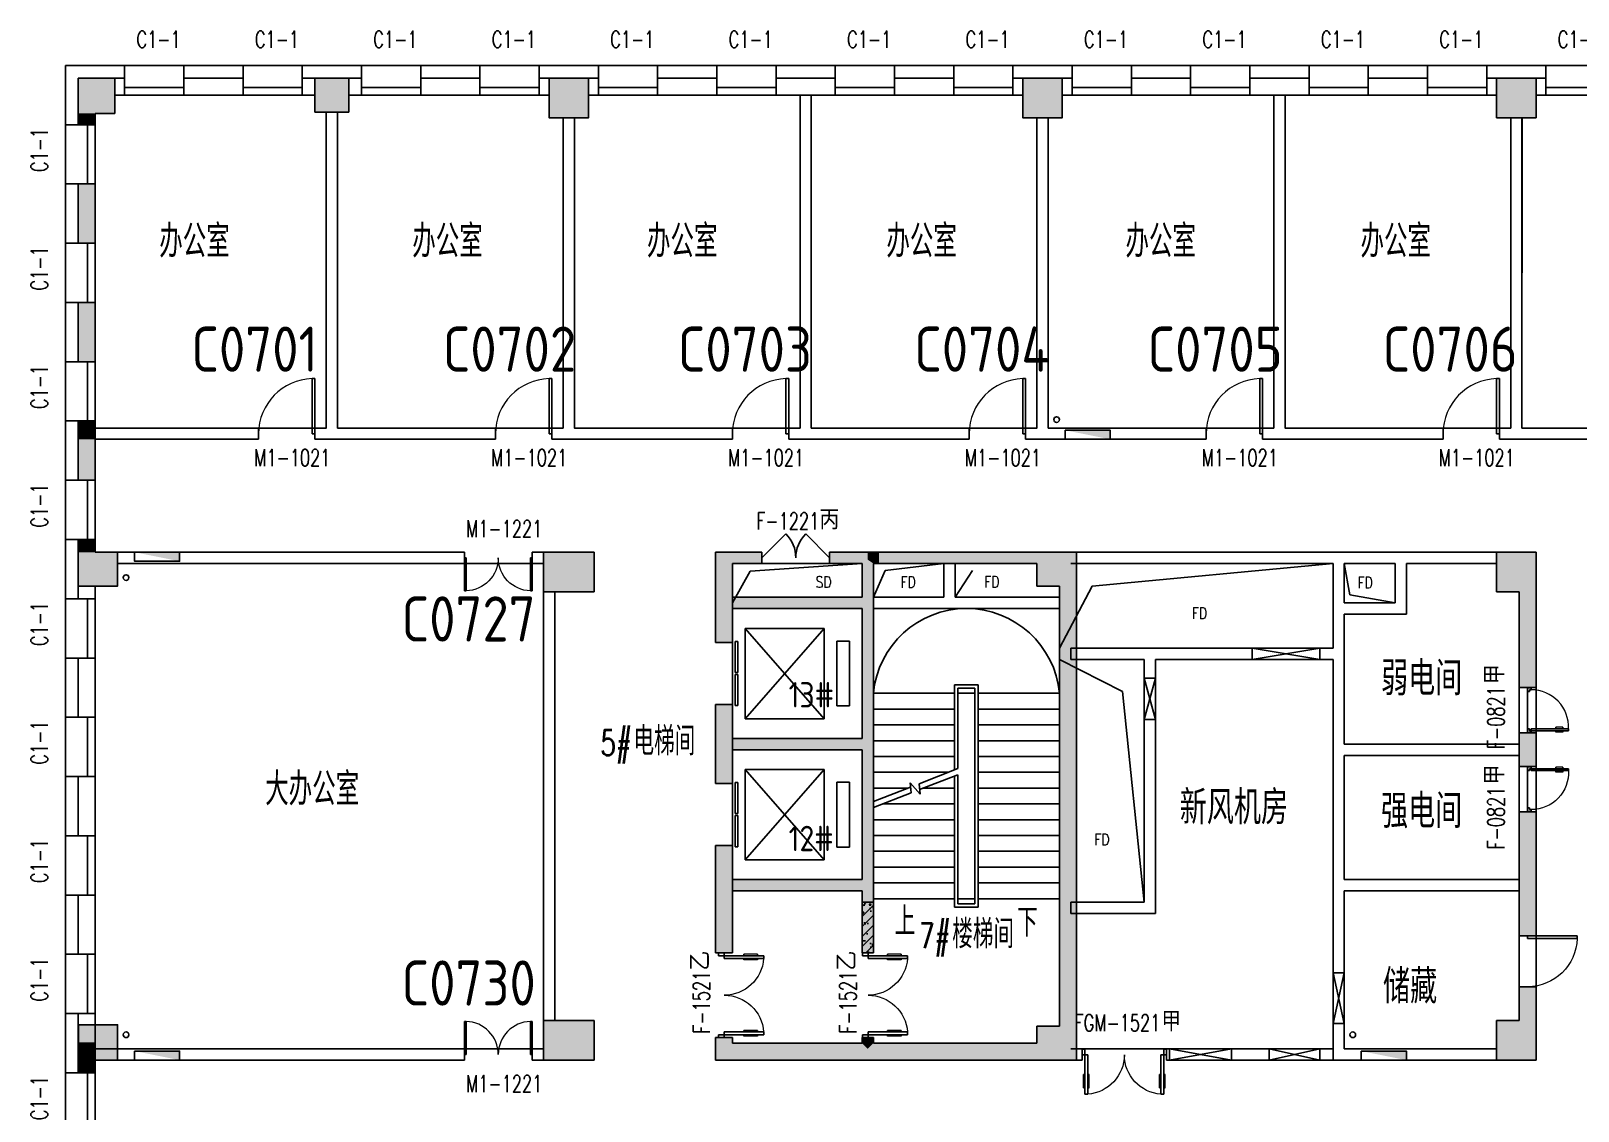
# Model space of a CAD drawing. Extents: x 992195 to 1067992, y 313528 to 416301.
# Drawn here: x 992220 to 1019651, y 323962 to 343101 of the extents above; entities that cross this region are included whole.
import ezdxf
from ezdxf.enums import TextEntityAlignment as Align

# ---------------------------------------------------------------- set-up
doc = ezdxf.new("R2010")
doc.units = 0
doc.header["$LTSCALE"] = 1000
doc.header["$MEASUREMENT"] = 0
for name, color, linetype in [('body', 30, 'Continuous'), ('name', 1, 'Continuous'), ('RM', 4, 'Continuous'), ('消防', 222, 'Continuous')]:
    doc.layers.add(name, color=color, linetype=linetype)
doc.layers.get('0').freeze()
doc.styles.add('-宋体', font='GBENOR.shx', dxfattribs={"bigfont": 'GBCBIG.shx'})
doc.styles.add('_HZTXT', font='txt.shx', dxfattribs={"width": 0.8, "bigfont": 'hztxt.shx'})
doc.styles.add('_TCH_DIM', font='SIMPLEX', dxfattribs={"bigfont": 'GBCBIG'})
doc.styles.add('_TCH_WINDOW', font='txt.shx', dxfattribs={"height": 3.5, "bigfont": 'hztxt.shx'})
doc.styles.get("Standard").update_dxf_attribs({"font": 'gbenor.shx', "bigfont": 'gbcbig.shx'})

# ---------------------------------------------------------------- blocks, each defined once
blk = doc.blocks.new('cde')
at = {"layer": '消防'}
blk.add_hatch(color=256, dxfattribs=at).paths.add_polyline_path([(-873427, -271674), (-874227, -271674), (-873427, -271834)])
blk.add_lwpolyline([(-874227, -271674), (-873427, -271674), (-873427, -271834), (-874227, -271834)], close=True, dxfattribs=at)
blk = doc.blocks.new('dxwq')
at = {"layer": 'name'}
for s, p in [('13#', (-1158128, -383031)), ('12#', (-1158128, -385577))]:
    blk.add_text(s, height=450, dxfattribs=at).set_placement(p)
blk = doc.blocks.new('$WINLIB2D$00000004')
for p, q in [((-0.5, 0.5), (0.5, 0.5)), ((-0.5, 0.241), (0.5, 0.241)), ((-0.5, -0.5), (0.5, -0.5))]:
    blk.add_line(p, q)
blk = doc.blocks.new('$DorLib2D$00000001')
for p, q in [((0.45, 0.975), (0.5, 0.975)), ((0.45, 0), (0.45, 0.975)), ((0.5, 0), (0.5, 0.975)), ((0.5, 0), (0.45, 0))]:
    blk.add_line(p, q)
at = {"lineweight": 13}
blk.add_arc((0.475, 0), 0.975, 91.4693, 180, dxfattribs=at)
blk = doc.blocks.new('$DorLib2D$00000002')
for p, q in [((-0.5, 0), (-0.5, 0.4875)), ((-0.475, 0.4875), (-0.5, 0.4875)), ((-0.475, 0), (-0.475, 0.4875)), ((0.475, 0), (0.475, 0.4875)), ((0.475, 0.4875), (0.5, 0.4875)), ((0.5, 0), (0.5, 0.4875)), ((-0.5, 0), (-0.475, 0)), ((0.5, 0), (0.475, 0))]:
    blk.add_line(p, q)
at = {"lineweight": 13}
for centre, start, end in [((-0.4875, 0), 0, 88.53072), ((0.4875, 0), 91.46928, 180)]:
    blk.add_arc(centre, 0.4875, start, end, dxfattribs=at)
blk = doc.blocks.new('$DorLib2D$00000009')
at = {"lineweight": 13}
for p, q in [((0.378, 0.782), (0.378, 0.624)), ((0.489, 0.782), (0.489, 0.624))]:
    blk.add_line(p, q, dxfattribs=at)
for p, q in [((0.413, 0.782), (0.378, 0.782)), ((0.413, 0.905), (0.413, 0.081)), ((0.454, 0.905), (0.413, 0.905)), ((0.454, 0.081), (0.454, 0.905)), ((0.489, 0.782), (0.454, 0.782)), ((0.413, 0.624), (0.378, 0.624)), ((0.489, 0.624), (0.454, 0.624)), ((-0.494, 0.081), (-0.453, 0.081)), ((-0.494, -0.002), (-0.494, 0.081)), ((-0.453, 0.081), (-0.453, 0.039)), ((-0.453, 0.039), (-0.412, 0.039)), ((-0.412, 0.039), (-0.412, -0.002)), ((0.413, 0.081), (0.454, 0.081)), ((0.454, 0.039), (0.413, 0.039)), ((0.413, 0.039), (0.413, -0.002)), ((0.495, 0.081), (0.454, 0.081)), ((0.454, 0.081), (0.454, 0.039)), ((0.495, -0.002), (0.495, 0.081)), ((-0.494, -0.002), (-0.494, -0.002)), ((-0.412, -0.002), (-0.494, -0.002)), ((0.413, -0.002), (0.495, -0.002)), ((0.495, -0.002), (0.495, -0.002))]:
    blk.add_line(p, q)
blk.add_arc((0.372, 0.082), 0.825, 87.134, 180.0717, dxfattribs=at)
blk = doc.blocks.new('$DorLib2D$00000011')
at = {"lineweight": 13}
for p, q in [((-0.483, 0.396), (-0.483, 0.235)), ((-0.417, 0.396), (-0.417, 0.235)), ((0.417, 0.396), (0.417, 0.235)), ((0.483, 0.396), (0.483, 0.235))]:
    blk.add_line(p, q, dxfattribs=at)
for p, q in [((-0.483, 0.396), (-0.467, 0.396)), ((-0.467, 0.471), (-0.467, -0.062)), ((-0.467, 0.471), (-0.433, 0.471)), ((-0.433, 0.471), (-0.433, 0.004)), ((-0.417, 0.396), (-0.433, 0.396)), ((0.417, 0.396), (0.433, 0.396)), ((0.433, 0.471), (0.433, 0.004)), ((0.467, 0.471), (0.433, 0.471)), ((0.467, 0.471), (0.467, -0.062)), ((0.483, 0.396), (0.467, 0.396)), ((-0.483, 0.235), (-0.467, 0.235)), ((-0.417, 0.235), (-0.433, 0.235)), ((0.417, 0.235), (0.433, 0.235)), ((0.483, 0.235), (0.467, 0.235)), ((-0.5, 0.004), (-0.433, 0.004)), ((-0.5, 0.004), (-0.5, -0.062)), ((0.5, 0.004), (0.433, 0.004)), ((0.5, 0.004), (0.5, -0.062)), ((-0.5, -0.062), (-0.467, -0.062)), ((0.5, -0.062), (0.467, -0.062))]:
    blk.add_line(p, q)
for centre, start, end in [((-0.467, 0.004), 0, 85.904), ((0.467, 0.004), 94.096, 180)]:
    blk.add_arc(centre, 0.467, start, end, dxfattribs=at)
blk = doc.blocks.new('$TCHSYS$LDOR22D')
for p, q in [((-0.517, 0.833), (-0.017, 0.833)), ((-0.517, 0.833), (-0.517, 0.667)), ((-0.017, 0.833), (-0.017, 0.667)), ((0.017, 0.833), (0.017, 0.667)), ((0.017, 0.833), (0.517, 0.833)), ((0.517, 0.833), (0.517, 0.667)), ((-0.517, 0.667), (-0.017, 0.667)), ((-0.5, 0.5), (0.5, 0.5)), ((0.017, 0.667), (0.517, 0.667))]:
    blk.add_line(p, q)
blk = doc.blocks.new('$DorLib2D$00000116')
at = {"color": 0}
for p, q in [((-0.5, 0), (-0.146, 0.354)), ((0.5, 0), (0.146, 0.354))]:
    blk.add_line(p, q, dxfattribs=at)
for centre, start, end in [((-0.5, 0), 0, 45), ((0.5, 0), 135, 180)]:
    blk.add_arc(centre, 0.5, start, end, dxfattribs=at)

msp = doc.modelspace()

# ---------------------------------------------------------------- hatches: boundary and pattern name
at = {"layer": 'body'}
for points in [[(993056, 341639), (993706, 341639), (993706, 342264), (993056, 342264)], [(997256, 341664), (997856, 341664), (997856, 342264), (997256, 342264)], [(1001406, 341564), (1002106, 341564), (1002106, 342264), (1001406, 342264)], [(1009806, 341564), (1010506, 341564), (1010506, 342264), (1009806, 342264)], [(1018206, 341564), (1018906, 341564), (1018906, 342264), (1018206, 342264)], [(993356, 341639), (993056, 341639), (993056, 341440), (993356, 341440)], [(993056, 340390), (993056, 339340), (993356, 339340), (993356, 340390)], [(993056, 338290), (993056, 337240), (993356, 337240), (993356, 338290)], [(993356, 335865), (993356, 336190), (993056, 336190), (993056, 335865)], [(993056, 335865), (993056, 335140), (993356, 335140), (993356, 335865)], [(993056, 333865), (993356, 333865), (993356, 334090), (993056, 334090)], [(993056, 333265), (993756, 333265), (993756, 333865), (993056, 333865)], [(1001306, 333165), (1002206, 333165), (1002206, 333865), (1001306, 333865)], [(1004656, 333665), (1005181, 333665), (1005181, 333865), (1004356, 333865)], [(1004356, 333865), (1004356, 332265), (1004656, 332265), (1004656, 333665)], [(1007056, 333865), (1006381, 333865), (1006381, 333665), (1006956, 333665), (1007056, 333731)], [(1007056, 333731), (1007156, 333665), (1007256, 333665), (1007256, 333865), (1007056, 333865)], [(1008506, 333665), (1008506, 333865), (1007256, 333865), (1007256, 333665)], [(1010056, 333665), (1010056, 333865), (1008506, 333865), (1008506, 333665)], [(1010656, 333865), (1010056, 333865), (1010056, 333265), (1010656, 333265)], [(1010656, 333865), (1010656, 333265), (1010456, 333265), (1010456, 333065), (1010756, 333065), (1010756, 333865)], [(1018206, 333165), (1018906, 333165), (1018906, 333865), (1018206, 333865)], [(1007056, 333731), (1006956, 333665), (1006956, 333065), (1007023, 332998), (1007156, 333065), (1007156, 333665)], [(1007023, 332998), (1006956, 333065), (1004656, 333065), (1004656, 332865), (1006956, 332865)], [(1007023, 332998), (1006956, 332865), (1006956, 330565), (1007023, 330498), (1007156, 330565), (1007156, 333065)], [(1010456, 325465), (1010656, 325465), (1010656, 324865), (1010756, 324865), (1010756, 333065), (1010456, 333065)], [(1018906, 333165), (1018606, 333165), (1018606, 331465), (1018906, 331465)], [(1004656, 329765), (1004656, 331165), (1004356, 331165), (1004356, 329765)], [(1007023, 330498), (1006956, 330565), (1004656, 330565), (1004656, 330365), (1006956, 330365)], [(1007023, 330498), (1006956, 330365), (1006956, 328065), (1007023, 327998), (1007156, 328065), (1007156, 330565)], [(1018906, 330065), (1018906, 330665), (1018606, 330665), (1018606, 330065)], [(1018906, 327065), (1018906, 329265), (1018606, 329265), (1018606, 327065)], [(1004656, 326765), (1004656, 328665), (1004356, 328665), (1004356, 326765)], [(1007023, 327998), (1006956, 328065), (1004656, 328065), (1004656, 327865), (1006956, 327865)], [(1006956, 327865), (1006956, 326765), (1007156, 326765), (1007156, 328065), (1007023, 327998)], [(1018606, 325565), (1018906, 325565), (1018906, 326165), (1018606, 326165)], [(993064, 324865), (993756, 324865), (993756, 325490), (993064, 325490)], [(1001306, 324865), (1002206, 324865), (1002206, 325565), (1001306, 325565)], [(1010656, 325465), (1010056, 325465), (1010056, 324865), (1010656, 324865)], [(1018206, 324865), (1018906, 324865), (1018906, 325565), (1018206, 325565)], [(993056, 325165), (993056, 324865), (993356, 324865), (993356, 325165)], [(1004656, 325165), (1004656, 325265), (1004356, 325265), (1004356, 324865)], [(1004656, 325165), (1004356, 324865), (1007056, 324865), (1007056, 325065), (1006956, 325165)], [(1007156, 325165), (1007156, 325265), (1006956, 325265), (1006956, 325165), (1007056, 325065)], [(1007056, 325065), (1007056, 324865), (1010056, 324865), (1010056, 325165), (1007156, 325165)], [(993056, 324865), (993056, 324640), (993356, 324640), (993356, 324865)]]:
    msp.add_hatch(color=256, dxfattribs=at).paths.add_polyline_path(points)
h = msp.add_hatch(dxfattribs=at)
h.set_pattern_fill('钢筋混凝土', color=256, scale=50, style=0)
h.set_pattern_definition([(45, (829278.39, 671751.71), (-88.388348, 88.388348), []), (50, (829278.4, 671751.7), (358.6301, -31.37607), [37.5, -412.5]), (355, (829278.4, 671751.7), (-69.37567, 376.09607), [30, -330]), (100.4514, (829308.28, 671749.1), (289.2547, 344.71977), [31.8701, -350.57106]), (46.1842, (829278.4, 671851.7), (533.6205, -82.7595), [56.25, -618.75]), (96.6356, (829322.86, 671844.8), (467.33135, 487.05894), [47.80514, -525.8565]), (351.1842, (829278.4, 671851.7), (467.331, 487.0593), [45, -495]), (21, (829328.4, 671826.7), (298.45353, -201.30945), [37.5, -412.5]), (326, (829328.4, 671826.7), (121.65767, 362.57502), [30, -330]), (71.4514, (829353.26, 671809.93), (420.1113, 161.26525), [31.8701, -350.57106]), (37.5, (829278.39, 671751.71), (6.079928, 166.446927), [0, -326, 0, -335, 0, -331.25]), (7.5, (829278.4, 671751.71), (131.53477, 197.20586), [0, -191, 0, -318.5, 0, -126.25]), (327.5, (829166.89, 671751.71), (266.91122, -11.277436), [0, -125, 0, -390, 0, -517.5]), (317.5, (829116.9, 671751.7), (291.59308, 50.05249), [0, -162.5, 0, -259, 0, -367.5])])
h.paths.add_polyline_path([(1007156, 326765), (1007156, 327665), (1006956, 327665), (1006956, 326765)])

# ---------------------------------------------------------------- linework, layer by layer
for p, q in [((992831, 342490), (992831, 341440)), ((993881, 342490), (992831, 342490)), ((993881, 342490), (993881, 342264)), ((995981, 342490), (994931, 342490)), ((994931, 342490), (994931, 342264)), ((995981, 342490), (995981, 342264)), ((997556, 342490), (997031, 342490)), ((997031, 342490), (997031, 342264)), ((998081, 342490), (997556, 342490)), ((998081, 342490), (998081, 342264)), ((1000181, 342490), (999131, 342490)), ((999131, 342490), (999131, 342264)), ((1000181, 342490), (1000181, 342264)), ((1001756, 342490), (1001231, 342490)), ((1001231, 342490), (1001231, 342264)), ((1002281, 342490), (1001756, 342490)), ((1002281, 342490), (1002281, 342264)), ((1004381, 342490), (1003331, 342490)), ((1003331, 342490), (1003331, 342264)), ((1004381, 342490), (1004381, 342264)), ((1006481, 342490), (1005431, 342490)), ((1005431, 342490), (1005431, 342264)), ((1006481, 342490), (1006481, 342264)), ((1008581, 342490), (1007531, 342490)), ((1007531, 342490), (1007531, 342264)), ((1008581, 342490), (1008581, 342264)), ((1010156, 342490), (1009631, 342490)), ((1009631, 342490), (1009631, 342264)), ((1010681, 342490), (1010156, 342490)), ((1010681, 342490), (1010681, 342264)), ((1012781, 342490), (1011731, 342490)), ((1011731, 342490), (1011731, 342264)), ((1012781, 342490), (1012781, 342264)), ((1014881, 342490), (1013831, 342490)), ((1013831, 342490), (1013831, 342264)), ((1014881, 342490), (1014881, 342264)), ((1016981, 342490), (1015931, 342490)), ((1015931, 342490), (1015931, 342264)), ((1016981, 342490), (1016981, 342264)), ((1018556, 342490), (1018031, 342490)), ((1018031, 342490), (1018031, 342264)), ((1019081, 342490), (1018556, 342490)), ((1019081, 342490), (1019081, 342264)), ((993632, 342264), (993056, 342264)), ((993056, 342264), (993056, 341639)), ((993706, 342264), (993632, 342264)), ((993706, 341639), (993706, 342264)), ((993881, 342264), (993706, 342264)), ((993881, 341965), (993881, 342264)), ((995981, 342264), (994931, 342264)), ((994931, 342264), (994931, 341965)), ((995981, 341965), (995981, 342264)), ((997256, 342264), (997031, 342264)), ((997031, 342264), (997031, 341965)), ((997856, 342264), (997256, 342264)), ((997256, 342264), (997256, 341664)), ((998081, 342264), (997856, 342264)), ((997856, 341664), (997856, 342264)), ((998081, 341965), (998081, 342264)), ((1000181, 342264), (999131, 342264)), ((999131, 342264), (999131, 341965)), ((1000181, 341965), (1000181, 342264)), ((1001406, 342264), (1001231, 342264)), ((1001231, 342264), (1001231, 341965)), ((1002106, 342264), (1001406, 342264)), ((1001406, 342264), (1001406, 341564)), ((1002281, 342264), (1002106, 342264)), ((1002106, 341564), (1002106, 342264)), ((1002281, 341965), (1002281, 342264)), ((1004381, 342264), (1003331, 342264)), ((1003331, 342264), (1003331, 341965)), ((1004381, 341965), (1004381, 342264)), ((1006481, 342264), (1005431, 342264)), ((1005431, 342264), (1005431, 341965)), ((1006481, 341965), (1006481, 342264)), ((1008581, 342264), (1007531, 342264)), ((1007531, 342264), (1007531, 341965)), ((1008581, 341965), (1008581, 342264)), ((1009806, 342264), (1009631, 342264)), ((1009631, 342264), (1009631, 341965)), ((1010506, 342264), (1009806, 342264)), ((1009806, 342264), (1009806, 341564)), ((1010681, 342264), (1010506, 342264)), ((1010506, 341564), (1010506, 342264)), ((1010681, 341965), (1010681, 342264)), ((1012781, 342264), (1011731, 342264)), ((1011731, 342264), (1011731, 341965)), ((1012781, 341965), (1012781, 342264)), ((1014881, 342264), (1013831, 342264)), ((1013831, 342264), (1013831, 341965)), ((1014881, 341965), (1014881, 342264)), ((1016981, 342264), (1015931, 342264)), ((1015931, 342264), (1015931, 341965)), ((1016981, 341965), (1016981, 342264)), ((1018206, 342264), (1018031, 342264)), ((1018031, 342264), (1018031, 341965)), ((1018906, 342264), (1018206, 342264)), ((1018206, 342264), (1018206, 341564)), ((1019081, 342264), (1018906, 342264)), ((1018906, 341564), (1018906, 342264)), ((1019081, 341965), (1019081, 342264)), ((993706, 341965), (993881, 341965)), ((994931, 341965), (995981, 341965)), ((997031, 341965), (997256, 341965)), ((997856, 341965), (998081, 341965)), ((999131, 341965), (1000181, 341965)), ((1001231, 341965), (1001406, 341965)), ((1002106, 341965), (1002281, 341965)), ((1003331, 341965), (1004381, 341965)), ((1005431, 341965), (1006481, 341965)), ((1005856, 341965), (1005856, 336065)), ((1006056, 341965), (1005856, 341965)), ((1006056, 341965), (1006056, 336065)), ((1007531, 341965), (1008581, 341965)), ((1009631, 341965), (1009806, 341965)), ((1010506, 341965), (1010681, 341965)), ((1011731, 341965), (1012781, 341965)), ((1013831, 341965), (1014881, 341965)), ((1014256, 341965), (1014256, 336065)), ((1014456, 341965), (1014256, 341965)), ((1014456, 341965), (1014456, 336065)), ((1015931, 341965), (1016981, 341965)), ((1018031, 341965), (1018206, 341965)), ((1018906, 341965), (1019081, 341965)), ((993056, 341639), (993056, 341440)), ((993356, 341440), (993356, 341639)), ((993356, 341639), (993706, 341639)), ((997256, 341664), (997856, 341664)), ((997456, 341664), (997456, 336065)), ((997656, 341664), (997656, 336065)), ((1001406, 341564), (1002106, 341564)), ((1001656, 341564), (1001656, 336065)), ((1001856, 341564), (1001856, 336065)), ((1009806, 341564), (1010506, 341564)), ((1010056, 341564), (1010056, 336065)), ((1010256, 341564), (1010256, 336065)), ((1018206, 341564), (1018906, 341564)), ((1018456, 341564), (1018456, 336065)), ((1018656, 341564), (1018656, 336065)), ((992831, 341440), (993056, 341440)), ((993056, 341440), (993356, 341440)), ((992831, 340390), (992831, 339340)), ((992831, 340390), (993056, 340390)), ((993056, 340390), (993056, 339340)), ((993356, 340390), (993056, 340390)), ((993356, 339340), (993356, 340390)), ((992831, 339340), (993056, 339340)), ((993056, 339340), (993356, 339340)), ((992831, 338290), (992831, 337240)), ((992831, 338290), (993056, 338290)), ((993056, 338290), (993056, 337240)), ((993356, 338290), (993056, 338290)), ((993356, 337240), (993356, 338290)), ((992831, 337240), (993056, 337240)), ((993056, 337240), (993356, 337240)), ((992831, 336190), (992831, 335865)), ((992831, 336190), (993056, 336190)), ((993356, 336190), (993056, 336190)), ((993056, 336190), (993056, 335865)), ((993356, 335865), (993356, 336190)), ((996256, 336065), (993356, 336065)), ((996256, 335865), (996256, 336065)), ((997456, 336065), (997256, 336065)), ((997256, 336065), (997256, 335865)), ((1000456, 336065), (997656, 336065)), ((1000456, 335865), (1000456, 336065)), ((1001656, 336065), (1001456, 336065)), ((1001456, 336065), (1001456, 335865)), ((1004656, 336065), (1001856, 336065)), ((1004656, 335865), (1004656, 336065)), ((1005856, 336065), (1005656, 336065)), ((1005656, 336065), (1005656, 335865)), ((1008856, 336065), (1006056, 336065)), ((1008856, 335865), (1008856, 336065)), ((1010056, 336065), (1009856, 336065)), ((1009856, 336065), (1009856, 335865)), ((1013056, 336065), (1010256, 336065)), ((1013056, 335865), (1013056, 336065)), ((1014256, 336065), (1014056, 336065)), ((1014056, 336065), (1014056, 335865)), ((1017256, 336065), (1014456, 336065)), ((1017256, 335865), (1017256, 336065)), ((1018456, 336065), (1018256, 336065)), ((1018256, 336065), (1018256, 335865)), ((1021456, 336065), (1018656, 336065)), ((992831, 335865), (992831, 335140)), ((993056, 335865), (993056, 335140)), ((993356, 335140), (993356, 335865)), ((993356, 335865), (996256, 335865)), ((997256, 335865), (997456, 335865)), ((997456, 335865), (1000456, 335865)), ((1001456, 335865), (1001656, 335865)), ((1001656, 335865), (1004656, 335865)), ((1005656, 335865), (1005856, 335865)), ((1005856, 335865), (1008856, 335865)), ((1009856, 335865), (1010056, 335865)), ((1010056, 335865), (1013056, 335865)), ((1014056, 335865), (1014256, 335865)), ((1014256, 335865), (1017256, 335865)), ((1018256, 335865), (1018456, 335865)), ((1018456, 335865), (1021456, 335865)), ((992831, 335140), (993056, 335140)), ((993056, 335140), (993356, 335140)), ((992831, 334090), (992831, 333565)), ((992831, 334090), (993056, 334090)), ((993356, 334090), (993056, 334090)), ((993056, 334090), (993056, 333865)), ((993056, 333865), (993056, 333265)), ((993356, 333865), (993356, 334090)), ((993756, 333865), (993356, 333865)), ((999906, 333865), (993756, 333865)), ((993756, 333265), (993756, 333865)), ((999906, 333665), (999906, 333865)), ((1001306, 333865), (1001106, 333865)), ((1001106, 333865), (1001106, 333665)), ((1002206, 333865), (1001306, 333865)), ((1001306, 333865), (1001306, 333165)), ((1002206, 333165), (1002206, 333865)), ((1005181, 333865), (1004356, 333865)), ((1004356, 333865), (1004356, 332265)), ((1005181, 333665), (1005181, 333865)), ((1007056, 333865), (1006381, 333865)), ((1006381, 333865), (1006381, 333665)), ((1007056, 333865), (1007256, 333865)), ((1008506, 333865), (1007256, 333865)), ((1010056, 333865), (1008506, 333865)), ((1010656, 333865), (1010056, 333865)), ((1010656, 333865), (1015506, 333865)), ((1010756, 333865), (1010756, 333065)), ((1015506, 333865), (1016606, 333865)), ((1016606, 333865), (1018206, 333865)), ((1018906, 333865), (1018206, 333865)), ((1018206, 333865), (1018206, 333165)), ((1018906, 333165), (1018906, 333865)), ((992831, 333565), (992831, 333040)), ((993756, 333665), (999906, 333665)), ((1001106, 333665), (1001306, 333665)), ((1004656, 333665), (1005181, 333665)), ((1004656, 332265), (1004656, 333665)), ((1006956, 333665), (1004972, 333531)), ((1005181, 333665), (1006381, 333665)), ((1006381, 333665), (1006956, 333665)), ((1006956, 333665), (1006956, 333065)), ((1007156, 333665), (1007156, 333065)), ((1007156, 333665), (1007256, 333665)), ((1008506, 333665), (1007256, 333665)), ((1008406, 333665), (1007366, 333540)), ((1008406, 333665), (1008406, 333065)), ((1010056, 333665), (1008506, 333665)), ((1008606, 333665), (1008606, 333065)), ((1010056, 333665), (1010056, 333265)), ((1010656, 333665), (1015306, 333665)), ((1015306, 333665), (1015306, 332965)), ((1015506, 333665), (1015606, 333109)), ((1015506, 333665), (1015506, 332965)), ((1015506, 333665), (1016406, 333665)), ((1016406, 333665), (1016406, 332965)), ((1016606, 333665), (1016606, 332765)), ((1016606, 333665), (1018206, 333665)), ((1004972, 333531), (1004656, 332965)), ((1007366, 333540), (1007156, 333065)), ((1008916, 333540), (1008606, 333065)), ((992831, 333040), (993056, 333040)), ((993056, 333265), (993056, 333040)), ((993056, 333265), (993756, 333265)), ((993056, 333040), (993356, 333040)), ((993356, 333040), (993356, 333265)), ((1001306, 333165), (1002206, 333165)), ((1001306, 333165), (1001306, 325565)), ((1001506, 333165), (1001506, 325565)), ((1006956, 333065), (1004656, 333065)), ((1004656, 332865), (1004656, 333065)), ((1007156, 333065), (1007156, 330565)), ((1008406, 333065), (1007156, 333065)), ((1010456, 333065), (1008606, 333065)), ((1010056, 333265), (1010456, 333265)), ((1010456, 333265), (1010456, 333065)), ((1010456, 333065), (1010456, 325465)), ((1010756, 333065), (1010756, 324865)), ((1015606, 333109), (1016406, 332965)), ((1018206, 333165), (1018606, 333165)), ((1018606, 333165), (1018606, 331465)), ((1018906, 331465), (1018906, 333165)), ((1006956, 332865), (1004656, 332865)), ((1006956, 332865), (1006956, 330565)), ((1008506, 332865), (1007156, 332865)), ((1010456, 332865), (1007156, 332865)), ((1007156, 332865), (1007156, 331365)), ((1010456, 332865), (1008506, 332865)), ((1010456, 331365), (1010456, 332865)), ((1015306, 332965), (1015306, 332165)), ((1015506, 332965), (1016406, 332965)), ((1015506, 332765), (1016606, 332765)), ((1015506, 332765), (1015506, 332165)), ((1004881, 330915), (1004881, 332515)), ((1004881, 332515), (1006281, 332515)), ((1006281, 330915), (1004881, 332515)), ((1004881, 330915), (1006281, 332515)), ((1006281, 332515), (1006281, 330915)), ((1004356, 332265), (1004656, 332265)), ((1006506, 331140), (1006506, 332290)), ((1006506, 332290), (1006731, 332290)), ((1006731, 332290), (1006731, 331140)), ((992831, 331990), (992831, 330940)), ((992831, 331990), (993056, 331990)), ((993056, 331990), (993056, 330940)), ((993356, 331990), (993056, 331990)), ((993356, 330940), (993356, 331990)), ((1010456, 331965), (1011573, 331395)), ((1010656, 332165), (1012156, 332165)), ((1010656, 332165), (1010656, 331965)), ((1010656, 331965), (1011956, 331965)), ((1011956, 331965), (1011956, 327665)), ((1012156, 332165), (1015306, 332165)), ((1012156, 331965), (1012156, 327465)), ((1012156, 331965), (1015306, 331965)), ((1013874, 332165, -200000), (1015074, 332165, -200000)), ((1013874, 331965, -200000), (1013874, 332165, -200000)), ((1013874, 331965), (1015074, 332165, -200000)), ((1013874, 332165, -200000), (1015074, 331965, -200000)), ((1015074, 331965, -200000), (1013874, 331965, -200000)), ((1015074, 332165, -200000), (1015074, 331965, -200000)), ((1015306, 331965), (1015306, 330365)), ((1015506, 332165), (1015506, 330465)), ((1007156, 329447), (1007156, 331365)), ((1007156, 331365), (1008596, 331365)), ((1007156, 331365), (1008596, 331365)), ((1008596, 330006), (1008596, 331515)), ((1008596, 331515), (1009016, 331515)), ((1008656, 330030), (1008656, 331455)), ((1008656, 331455), (1008956, 331455)), ((1008656, 330030), (1008656, 331365)), ((1008656, 331365), (1008956, 331365)), ((1008956, 331455), (1008956, 327635)), ((1008956, 331365), (1008956, 327725)), ((1009016, 331515), (1009016, 327575)), ((1010456, 331365), (1009016, 331365)), ((1009016, 331365), (1010456, 331365)), ((1010456, 331365), (1010456, 327725)), ((1011573, 331395), (1011956, 327665)), ((1011956, 331630), (1012156, 331630)), ((1011956, 330900), (1011956, 331630)), ((1011956, 331630), (1012156, 330900)), ((1011956, 330900), (1012156, 331630)), ((1012156, 331630), (1012156, 330900)), ((1018606, 331465), (1018606, 330665)), ((1018606, 331465), (1018606, 326165)), ((1018606, 331465), (1018906, 331465)), ((1018755, 331465), (1018755, 330665)), ((1018906, 331465), (1018906, 326048)), ((1004656, 331165), (1004356, 331165)), ((1004356, 331165), (1004356, 329765)), ((1004656, 329765), (1004656, 331165)), ((1006731, 331140), (1006506, 331140)), ((992831, 330940), (993056, 330940)), ((993056, 330940), (993356, 330940)), ((1006281, 330915), (1004881, 330915)), ((1007156, 331085), (1008596, 331085)), ((1010456, 331085), (1009016, 331085)), ((1012156, 330900), (1011956, 330900)), ((1006956, 330565), (1004656, 330565)), ((1004656, 330365), (1004656, 330565)), ((1007156, 330805), (1008596, 330805)), ((1007156, 330565), (1007156, 328065)), ((1010456, 330805), (1009016, 330805)), ((1018906, 330665), (1018606, 330665)), ((1018606, 330665), (1018606, 330065)), ((1018906, 330065), (1018906, 330665)), ((1006956, 330365), (1004656, 330365)), ((1006956, 330365), (1006956, 328065)), ((1007156, 330525), (1008596, 330525)), ((1010456, 330525), (1009016, 330525)), ((1015306, 330365), (1015306, 328065)), ((1018606, 330465), (1015506, 330465)), ((1018606, 330265), (1018606, 330465)), ((1004881, 328415), (1004881, 330015)), ((1004881, 330015), (1006281, 330015)), ((1006281, 328415), (1004881, 330015)), ((1004881, 328415), (1006281, 330015)), ((1006281, 330015), (1006281, 328415)), ((1007156, 330245), (1008596, 330245)), ((1007966, 329761), (1008656, 330030)), ((1010456, 330245), (1009016, 330245)), ((1018606, 330265), (1015506, 330265)), ((1015506, 330265), (1015506, 328065)), ((1018606, 330065), (1018606, 329265)), ((1018606, 330065), (1018906, 330065)), ((1018755, 330061), (1018755, 329265)), ((992831, 329890), (992831, 328840)), ((992831, 329890), (993056, 329890)), ((993056, 329890), (993056, 328840)), ((993356, 329890), (993056, 329890)), ((993356, 328840), (993356, 329890)), ((1004356, 329765), (1004656, 329765)), ((1006506, 328640), (1006506, 329790)), ((1006506, 329790), (1006731, 329790)), ((1006731, 329790), (1006731, 328640)), ((1007156, 329965), (1008489, 329965)), ((1007828, 329601), (1007809, 329778)), ((1007809, 329778), (1007986, 329576)), ((1007986, 329576), (1007966, 329761)), ((1007977, 329658), (1008656, 329922)), ((1008596, 327575), (1008596, 329899)), ((1008656, 327725), (1008656, 329922)), ((1008656, 327635), (1008656, 329922)), ((1010456, 329965), (1009016, 329965)), ((1007156, 329447), (1007817, 329703)), ((1007156, 329685), (1007768, 329685)), ((1007156, 329339), (1007828, 329601)), ((1008044, 329685), (1008596, 329685)), ((1010456, 329685), (1009016, 329685)), ((1007156, 327725), (1007156, 329339)), ((1007324, 329405), (1008596, 329405)), ((1010456, 329405), (1009016, 329405)), ((1018906, 329265), (1018606, 329265)), ((1018606, 329265), (1018606, 327065)), ((1018906, 327065), (1018906, 329265)), ((1007156, 329125), (1008596, 329125)), ((1010456, 329125), (1009016, 329125)), ((992831, 328840), (993056, 328840)), ((993056, 328840), (993356, 328840)), ((1004656, 328665), (1004356, 328665)), ((1004356, 328665), (1004356, 326765)), ((1004656, 326765), (1004656, 328665)), ((1006731, 328640), (1006506, 328640)), ((1007156, 328845), (1008596, 328845)), ((1010456, 328845), (1009016, 328845)), ((1006281, 328415), (1004881, 328415)), ((1007156, 328565), (1008596, 328565)), ((1010456, 328565), (1009016, 328565)), ((1007156, 328285), (1008596, 328285)), ((1010456, 328285), (1009016, 328285)), ((1006956, 328065), (1004656, 328065)), ((1004656, 327865), (1004656, 328065)), ((1006956, 327865), (1004656, 327865)), ((1006956, 327865), (1006956, 326765)), ((1007156, 326765), (1007156, 328065)), ((1007156, 328005), (1008596, 328005)), ((1010456, 328005), (1009016, 328005)), ((1015306, 328065), (1015306, 324865)), ((1018606, 328065), (1015506, 328065)), ((1018606, 327865), (1015506, 327865)), ((1015506, 327865), (1015506, 325065)), ((1018606, 327865), (1018606, 328065)), ((992831, 327790), (992831, 326740)), ((992831, 327790), (993056, 327790)), ((993056, 327790), (993056, 326740)), ((993356, 327790), (993056, 327790)), ((993356, 326740), (993356, 327790)), ((1006956, 326765), (1006956, 327665)), ((1006956, 327665), (1007156, 327665)), ((1007156, 327725), (1008596, 327725)), ((1007156, 326765), (1007156, 327665)), ((1009016, 327575), (1008596, 327575)), ((1008656, 327725), (1008956, 327725)), ((1008956, 327635), (1008656, 327635)), ((1010456, 327725), (1009016, 327725)), ((1010656, 327665), (1011956, 327665)), ((1010656, 327665), (1010656, 327465)), ((1010656, 327465), (1012156, 327465)), ((1018606, 327065), (1018906, 327065)), ((992831, 326740), (993056, 326740)), ((993056, 326740), (993356, 326740)), ((1004356, 326765), (1004656, 326765)), ((1006956, 326765), (1007156, 326765)), ((1006956, 326765), (1007156, 326765)), ((1015506, 326414), (1015306, 326414)), ((1015306, 326414), (1015306, 325514)), ((1015306, 326414), (1015506, 325514)), ((1015306, 325514), (1015506, 326414)), ((1015506, 325514), (1015506, 326414)), ((1018906, 326165), (1018606, 326165)), ((1018606, 326165), (1018606, 325565)), ((1018906, 325565), (1018906, 326165)), ((992831, 325690), (992831, 325165)), ((992831, 325690), (993056, 325690)), ((993356, 325690), (993056, 325690)), ((993056, 325690), (993056, 325165)), ((993356, 325165), (993356, 325690)), ((993756, 325490), (993064, 325490)), ((993064, 325490), (993064, 324865)), ((993756, 324865), (993756, 325490)), ((1002206, 325565), (1001306, 325565)), ((1001306, 325565), (1001306, 324865)), ((1002206, 324865), (1002206, 325565)), ((1010456, 325465), (1010056, 325465)), ((1010056, 325465), (1010056, 325165)), ((1015306, 325514), (1015506, 325514)), ((1018606, 325565), (1018206, 325565)), ((1018206, 325565), (1018206, 324865)), ((1018906, 324865), (1018906, 325565)), ((992831, 325165), (992831, 324865)), ((993056, 325165), (993056, 324865)), ((993356, 325165), (993056, 325165)), ((993356, 325165), (993356, 324865)), ((999906, 325065), (993356, 325065)), ((999906, 324865), (999906, 325065)), ((1001306, 325065), (1001106, 325065)), ((1001106, 325065), (1001106, 324865)), ((1004656, 325265), (1004356, 325265)), ((1004356, 325265), (1004356, 324865)), ((1004656, 325165), (1004656, 325265)), ((1004656, 325165), (1006956, 325165)), ((1007156, 325265), (1006956, 325265)), ((1006956, 325265), (1006956, 325165)), ((1007156, 325165), (1007156, 325265)), ((1007156, 325165), (1010056, 325165)), ((1010856, 325065), (1010656, 325065)), ((1010856, 325065), (1012356, 325065)), ((1010856, 324865), (1010856, 325065)), ((1015306, 325065), (1012356, 325065)), ((1012356, 325065), (1012356, 324865)), ((1013506, 325065, -200000), (1012406, 325065, -200000)), ((1012406, 325065, -200000), (1012406, 324865, -200000)), ((1012406, 324865, -200000), (1013506, 325065, -200000)), ((1013506, 324865, -200000), (1012406, 325065, -200000)), ((1013506, 324865, -200000), (1013506, 325065, -200000)), ((1015074, 325065, -200000), (1014174, 325065, -200000)), ((1014174, 325065, -200000), (1014174, 324865, -200000)), ((1014174, 324865, -200000), (1015074, 325065, -200000)), ((1015074, 324865, -200000), (1014174, 325065, -200000)), ((1015074, 324865, -200000), (1015074, 325065, -200000)), ((1015306, 324865), (1015306, 325065)), ((1018206, 325065), (1015506, 325065)), ((992831, 324865), (992831, 324640)), ((993056, 324865), (993056, 324640)), ((993064, 324865), (993756, 324865)), ((993356, 324865), (999906, 324865)), ((993356, 324640), (993356, 324865)), ((1001106, 324865), (1001306, 324865)), ((1001306, 324865), (1002206, 324865)), ((1004356, 324865), (1007056, 324865)), ((1007056, 324865), (1010056, 324865)), ((1010056, 324865), (1010656, 324865)), ((1010656, 324865), (1010856, 324865)), ((1012356, 324865), (1015306, 324865)), ((1012406, 324865, -200000), (1013506, 324865, -200000)), ((1014174, 324865, -200000), (1015074, 324865, -200000)), ((1018206, 324865), (1015306, 324865)), ((1018206, 324865), (1018906, 324865)), ((992831, 324640), (993056, 324640)), ((993056, 324640), (993356, 324640))]:
    msp.add_line(p, q, dxfattribs=at)
msp.add_lwpolyline([(1015306, 333665), (1011037, 333264), (1010456, 332165)], dxfattribs=at)
msp.add_arc((1008806, 331210), 1657, 5.3379, 174.6621, dxfattribs=at)
at = {"layer": 'RM'}
for points in [[(993356, 341639), (993706, 341639), (993706, 341965), (997256, 341965), (997256, 341664), (997456, 341664), (997456, 336065), (993356, 336065)], [(997656, 341664), (997856, 341664), (997856, 341965), (1001406, 341965), (1001406, 341564), (1001656, 341564), (1001656, 336065), (997656, 336065)], [(1001856, 341564), (1002106, 341564), (1002106, 341965), (1005856, 341965), (1005856, 336065), (1001856, 336065)], [(1006056, 341965), (1006056, 336065), (1010056, 336065), (1010056, 341564), (1009806, 341564), (1009806, 341965)], [(1010256, 341564), (1010506, 341564), (1010506, 341965), (1014256, 341965), (1014256, 336065), (1010256, 336065)], [(1014456, 341965), (1014456, 336065), (1018457, 336065), (1018457, 341564), (1018206, 341564), (1018206, 341965)], [(1018657, 341564), (1018906, 341564), (1018906, 341965), (1022656, 341965), (1022656, 336065), (1018656, 336065)], [(993356, 333265), (993756, 333265), (993756, 333665), (1001306, 333665), (1001306, 325065), (993756, 325065), (993756, 325490), (993356, 325490)]]:
    msp.add_lwpolyline(points, close=True, dxfattribs=at)
at = {"layer": '消防', "linetype": 'Continuous'}
for centre in [(1010406, 336214), (993906, 333414), (993906, 325314), (1015656, 325314)]:
    msp.add_circle(centre, 50, dxfattribs=at)

# ---------------------------------------------------------------- block references
at = {"layer": 'body'}
ref = msp.add_blockref('$WINLIB2D$00000004', (994406, 342227), dxfattribs=dict(at, xscale=1050, yscale=525, zscale=1050, rotation=180))
ref.add_attrib('A', 'C1-1', (994091, 342803), dxfattribs={"height": 297.5, "style": '_TCH_WINDOW', "width": 0.705882})
ref = msp.add_blockref('$WINLIB2D$00000004', (996506, 342227), dxfattribs=dict(at, xscale=1050, yscale=525, zscale=1050, rotation=180))
ref.add_attrib('A', 'C1-1', (996191, 342803), dxfattribs={"height": 297.5, "style": '_TCH_WINDOW', "width": 0.705882})
ref = msp.add_blockref('$WINLIB2D$00000004', (998606, 342227), dxfattribs=dict(at, xscale=1050, yscale=525, zscale=1050, rotation=180))
ref.add_attrib('A', 'C1-1', (998291, 342803), dxfattribs={"height": 297.5, "style": '_TCH_WINDOW', "width": 0.705882})
ref = msp.add_blockref('$WINLIB2D$00000004', (1000706, 342227), dxfattribs=dict(at, xscale=1050, yscale=525, zscale=1050, rotation=180))
ref.add_attrib('A', 'C1-1', (1000391, 342803), dxfattribs={"height": 297.5, "style": '_TCH_WINDOW', "width": 0.705882})
ref = msp.add_blockref('$WINLIB2D$00000004', (1002806, 342227), dxfattribs=dict(at, xscale=1050, yscale=525, zscale=1050, rotation=180))
ref.add_attrib('A', 'C1-1', (1002491, 342803), dxfattribs={"height": 297.5, "style": '_TCH_WINDOW', "width": 0.705882})
ref = msp.add_blockref('$WINLIB2D$00000004', (1004906, 342227), dxfattribs=dict(at, xscale=1050, yscale=525, zscale=1050, rotation=180))
ref.add_attrib('A', 'C1-1', (1004591, 342803), dxfattribs={"height": 297.5, "style": '_TCH_WINDOW', "width": 0.705882})
ref = msp.add_blockref('$WINLIB2D$00000004', (1007006, 342227), dxfattribs=dict(at, xscale=1050, yscale=525, zscale=1050, rotation=180))
ref.add_attrib('A', 'C1-1', (1006691, 342803), dxfattribs={"height": 297.5, "style": '_TCH_WINDOW', "width": 0.705882})
ref = msp.add_blockref('$WINLIB2D$00000004', (1009106, 342227), dxfattribs=dict(at, xscale=1050, yscale=525, zscale=1050, rotation=180))
ref.add_attrib('A', 'C1-1', (1008791, 342803), dxfattribs={"height": 297.5, "style": '_TCH_WINDOW', "width": 0.705882})
ref = msp.add_blockref('$WINLIB2D$00000004', (1011206, 342227), dxfattribs=dict(at, xscale=1050, yscale=525, zscale=1050, rotation=180))
ref.add_attrib('A', 'C1-1', (1010891, 342803), dxfattribs={"height": 297.5, "style": '_TCH_WINDOW', "width": 0.705882})
ref = msp.add_blockref('$WINLIB2D$00000004', (1013306, 342227), dxfattribs=dict(at, xscale=1050, yscale=525, zscale=1050, rotation=180))
ref.add_attrib('A', 'C1-1', (1012991, 342803), dxfattribs={"height": 297.5, "style": '_TCH_WINDOW', "width": 0.705882})
ref = msp.add_blockref('$WINLIB2D$00000004', (1015406, 342227), dxfattribs=dict(at, xscale=1050, yscale=525, zscale=1050, rotation=180))
ref.add_attrib('A', 'C1-1', (1015091, 342803), dxfattribs={"height": 297.5, "style": '_TCH_WINDOW', "width": 0.705882})
ref = msp.add_blockref('$WINLIB2D$00000004', (1017506, 342227), dxfattribs=dict(at, xscale=1050, yscale=525, zscale=1050, rotation=180))
ref.add_attrib('A', 'C1-1', (1017191, 342803), dxfattribs={"height": 297.5, "style": '_TCH_WINDOW', "width": 0.705882})
ref = msp.add_blockref('$WINLIB2D$00000004', (1019606, 342227), dxfattribs=dict(at, xscale=1050, yscale=525, zscale=1050, rotation=180))
ref.add_attrib('A', 'C1-1', (1019291, 342803), dxfattribs={"height": 297.5, "style": '_TCH_WINDOW', "width": 0.705882})
ref = msp.add_blockref('$WINLIB2D$00000004', (993094, 340915), dxfattribs=dict(at, xscale=-1050, yscale=525, zscale=-1050, rotation=270))
ref.add_attrib('A', 'C1-1', (992517, 340600), dxfattribs={"height": 297.5, "rotation": 90, "style": '_TCH_WINDOW', "width": 0.705882})
ref = msp.add_blockref('$WINLIB2D$00000004', (993094, 338815), dxfattribs=dict(at, xscale=-1050, yscale=525, zscale=-1050, rotation=270))
ref.add_attrib('A', 'C1-1', (992517, 338500), dxfattribs={"height": 297.5, "rotation": 90, "style": '_TCH_WINDOW', "width": 0.705882})
ref = msp.add_blockref('$WINLIB2D$00000004', (993094, 336715), dxfattribs=dict(at, xscale=-1050, yscale=525, zscale=-1050, rotation=270))
ref.add_attrib('A', 'C1-1', (992517, 336400), dxfattribs={"height": 297.5, "rotation": 90, "style": '_TCH_WINDOW', "width": 0.705882})
ref = msp.add_blockref('$DorLib2D$00000001', (996756, 335965), dxfattribs=dict(at, xscale=-1000, yscale=-1000, zscale=-1000, rotation=180))
ref.add_attrib('A', 'M1-1021', (996179, 335391), dxfattribs={"height": 297.5, "style": '_TCH_WINDOW', "width": 0.705882})
ref = msp.add_blockref('$DorLib2D$00000001', (1000956, 335965), dxfattribs=dict(at, xscale=-1000, yscale=-1000, zscale=-1000, rotation=180))
ref.add_attrib('A', 'M1-1021', (1000379, 335391), dxfattribs={"height": 297.5, "style": '_TCH_WINDOW', "width": 0.705882})
ref = msp.add_blockref('$DorLib2D$00000001', (1005156, 335965), dxfattribs=dict(at, xscale=-1000, yscale=-1000, zscale=-1000, rotation=180))
ref.add_attrib('A', 'M1-1021', (1004579, 335391), dxfattribs={"height": 297.5, "style": '_TCH_WINDOW', "width": 0.705882})
ref = msp.add_blockref('$DorLib2D$00000001', (1009356, 335965), dxfattribs=dict(at, xscale=-1000, yscale=-1000, zscale=-1000, rotation=180.0000000000016))
ref.add_attrib('A', 'M1-1021', (1008779, 335391), dxfattribs={"height": 297.5, "style": '_TCH_WINDOW', "width": 0.705882})
ref = msp.add_blockref('$DorLib2D$00000001', (1013556, 335965), dxfattribs=dict(at, xscale=-1000, yscale=-1000, zscale=-1000, rotation=180))
ref.add_attrib('A', 'M1-1021', (1012979, 335391), dxfattribs={"height": 297.5, "style": '_TCH_WINDOW', "width": 0.705882})
ref = msp.add_blockref('$DorLib2D$00000001', (1017756, 335965), dxfattribs=dict(at, xscale=-1000, yscale=-1000, zscale=-1000, rotation=180))
ref.add_attrib('A', 'M1-1021', (1017179, 335391), dxfattribs={"height": 297.5, "style": '_TCH_WINDOW', "width": 0.705882})
ref = msp.add_blockref('$WINLIB2D$00000004', (993094, 334615), dxfattribs=dict(at, xscale=-1050, yscale=525, zscale=-1050, rotation=270))
ref.add_attrib('A', 'C1-1', (992517, 334300), dxfattribs={"height": 297.5, "rotation": 90, "style": '_TCH_WINDOW', "width": 0.705882})
ref = msp.add_blockref('$DorLib2D$00000002', (1000506, 333765), dxfattribs=dict(at, xscale=-1200, yscale=1200, zscale=-1200, rotation=180))
ref.add_attrib('A', 'M1-1221', (999936, 334132), dxfattribs={"height": 297.5, "style": '_TCH_WINDOW', "width": 0.705882})
at = {"layer": 'body', "xscale": 1200, "yscale": 1200, "zscale": 1200}
msp.add_blockref('$DorLib2D$00000116', (1005781, 333765), dxfattribs=at)
at = {"layer": 'body'}
ref = msp.add_blockref('$WINLIB2D$00000004', (993094, 332515), dxfattribs=dict(at, xscale=-1050, yscale=525, zscale=-1050, rotation=270))
ref.add_attrib('A', 'C1-1', (992517, 332200), dxfattribs={"height": 297.5, "rotation": 90, "style": '_TCH_WINDOW', "width": 0.705882})
for name, p, xscale, yscale, zscale, rotation in [('$TCHSYS$LDOR22D', (1004506, 331715), 1100, -300, 1100, 90.00000000000342), ('$DorLib2D$00000009', (1018756, 331065), -800, -800, -800, 90), ('$DorLib2D$00000009', (1018756, 329665), 800, -800, 800, 90), ('$TCHSYS$LDOR22D', (1004506, 329215), 1100, -300, 1100, 90.00000000000342), ('$DorLib2D$00000001', (1018756, 326615), 900, -900, 900, 90), ('$DorLib2D$00000011', (1004506, 326015), 1500, -1500, 1500, 90.00000000000342), ('$DorLib2D$00000011', (1007056, 326015), -1500, 1500, -1500, 270.0000000000178), ('$DorLib2D$00000011', (1011606, 324965), -1500, 1500, -1500, 180)]:
    msp.add_blockref(name, p, dxfattribs=dict(at, xscale=xscale, yscale=yscale, zscale=zscale, rotation=rotation))
ref = msp.add_blockref('$WINLIB2D$00000004', (993094, 330415), dxfattribs=dict(at, xscale=-1050, yscale=525, zscale=-1050, rotation=270))
ref.add_attrib('A', 'C1-1', (992517, 330100), dxfattribs={"height": 297.5, "rotation": 90, "style": '_TCH_WINDOW', "width": 0.705882})
ref = msp.add_blockref('$WINLIB2D$00000004', (993094, 328315), dxfattribs=dict(at, xscale=-1050, yscale=525, zscale=-1050, rotation=270))
ref.add_attrib('A', 'C1-1', (992517, 328000), dxfattribs={"height": 297.5, "rotation": 90, "style": '_TCH_WINDOW', "width": 0.705882})
ref = msp.add_blockref('$WINLIB2D$00000004', (993094, 326215), dxfattribs=dict(at, xscale=-1050, yscale=525, zscale=-1050, rotation=270))
ref.add_attrib('A', 'C1-1', (992517, 325900), dxfattribs={"height": 297.5, "rotation": 90, "style": '_TCH_WINDOW', "width": 0.705882})
ref = msp.add_blockref('$DorLib2D$00000002', (1000506, 324965), dxfattribs=dict(at, xscale=-1200, yscale=-1200, zscale=-1200, rotation=180))
ref.add_attrib('A', 'M1-1221', (999936, 324299), dxfattribs={"height": 297.5, "style": '_TCH_WINDOW', "width": 0.705882})
ref = msp.add_blockref('$WINLIB2D$00000004', (993094, 324115), dxfattribs=dict(at, xscale=-1050, yscale=525, zscale=-1050, rotation=270))
ref.add_attrib('A', 'C1-1', (992517, 323800), dxfattribs={"height": 297.5, "rotation": 90, "style": '_TCH_WINDOW', "width": 0.705882})
at = {"layer": 'name'}
msp.add_blockref('dxwq', (2163782, 714144), dxfattribs=at)
at = {"layer": '消防'}
for p in [(1884783, 607699), (1868283, 605539), (1868283, 596699), (1890033, 596699)]:
    msp.add_blockref('cde', p, dxfattribs=at)

# ---------------------------------------------------------------- texts
at = {"layer": 'body', "style": '_TCH_WINDOW', "width": 0.705882}
msp.add_text('F-1221', height=297.5, dxfattribs=at).set_placement((1005081, 334268))
at = {"layer": 'body'}
for s, height, style, p in [('丙', 350, '_TCH_WINDOW', (1006201, 334268)), ('上', 506, '_TCH_DIM', (1007536, 327073)), ('下', 506, '_TCH_DIM', (1009704, 327049))]:
    msp.add_text(s, height=height, dxfattribs=dict(at, style=style)).set_placement(p)
at = {"layer": 'body', "style": '_TCH_WINDOW'}
for s, rotation, p in [('甲', 90, (1018344, 331529)), ('甲', 90, (1018344, 329751)), ('乙', 90, (1004256, 326452)), ('乙', 90, (1006856, 326452)), ('甲', 360, (1012263, 325377))]:
    msp.add_text(s, height=350, rotation=rotation, dxfattribs=at).set_placement(p)
at = {"layer": 'body', "style": '_TCH_WINDOW', "width": 0.705882}
for s, rotation, p in [('F-0821', 90, (1018344, 330374)), ('F-0821', 90, (1018344, 328596)), ('F-1521', 90, (1004256, 325332)), ('F-1521', 90, (1006856, 325332)), ('FGM-1521', 360, (1010723, 325377))]:
    msp.add_text(s, height=297.5, rotation=rotation, dxfattribs=at).set_placement(p)
at = {"layer": 'name'}
for s, height, style, p in [('办公室', 578.7, '-宋体', (994494, 339086)), ('办公室', 578.7, '-宋体', (998980, 339086)), ('办公室', 578.7, '-宋体', (1003142, 339086)), ('办公室', 578.7, '-宋体', (1007387, 339086)), ('办公室', 578.7, '-宋体', (1011626, 339086)), ('办公室', 578.7, '-宋体', (1015793, 339086)), ('电梯间', 506.4, '_TCH_DIM', (1002904, 330264)), ('大办公室', 578.7, '-宋体', (996373, 329378)), ('楼梯间', 506.4, '_TCH_DIM', (1008555, 326846))]:
    msp.add_text(s, height=height, dxfattribs=dict(at, style=style)).set_placement(p)
at = {"layer": 'name', "style": '-宋体'}
for s, p in [('C0701', (995064, 337863)), ('C0702', (999521, 337863)), ('C0703', (1003688, 337863)), ('C0704', (1007880, 337863)), ('C0705', (1012017, 337863)), ('C0706', (1016185, 337863)), ('C0727', (998791, 333082)), ('C0730', (998791, 326631))]:
    msp.add_text(s, height=800, dxfattribs=at).set_placement(p, align=Align.TOP_LEFT)
at = {"layer": 'name'}
for s, height, style, width, p in [('SD', 200, '_HZTXT', 0.8, (1006133, 333237)), ('FD', 200, '_HZTXT', 0.8, (1007639, 333236)), ('FD', 200, '_HZTXT', 0.8, (1009125, 333242)), ('FD', 200, '_HZTXT', 0.8, (1015744, 333226)), ('FD', 200, '_HZTXT', 0.8, (1012805, 332685)), ('弱电间', 600, '_HZTXT', 0.8, (1016157, 331327)), ('5#', 446.2, '_TCH_DIM', 0.705882, (1002319, 330264)), ('新风机房', 600, '_HZTXT', 0.8, (1012589, 329042)), ('强电间', 600, '_HZTXT', 0.8, (1016157, 328976)), ('FD', 200, '_HZTXT', 0.8, (1011076, 328673)), ('7#', 446.2, '_TCH_DIM', 0.705882, (1007970, 326846)), ('储藏', 600, '_HZTXT', 0.8, (1016192, 325870))]:
    msp.add_text(s, height=height, dxfattribs=dict(at, style=style, width=width)).set_placement(p)

doc.saveas('drawing.dxf')
